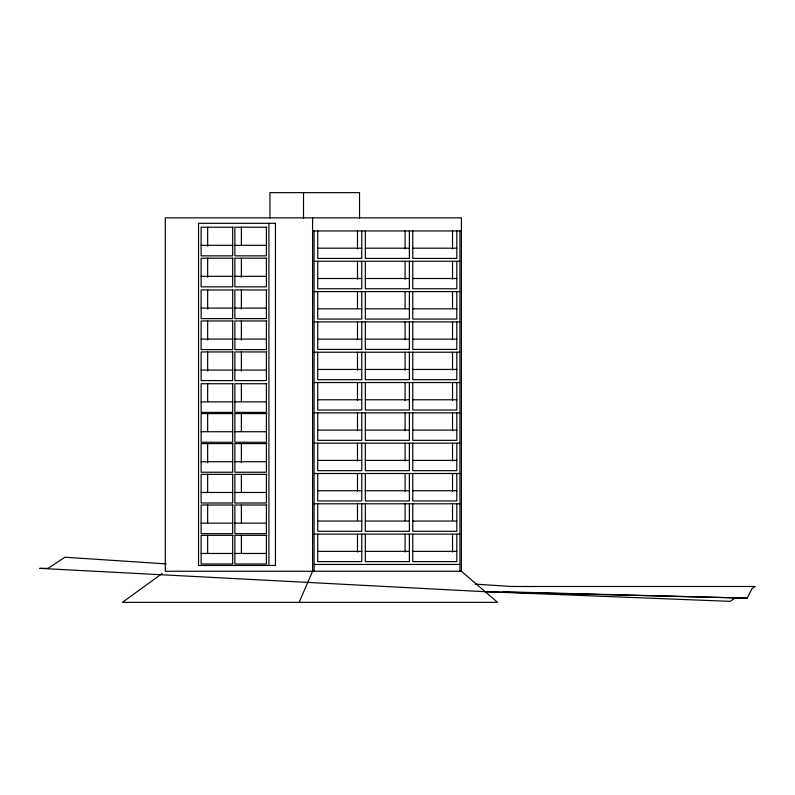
<?xml version="1.0" encoding="UTF-8"?>
<svg xmlns="http://www.w3.org/2000/svg" width="795" height="795" viewBox="0 0 795 795"><rect width="100%" height="100%" fill="white"/><g stroke="black" fill="none" stroke-linecap="round" stroke-linejoin="round"><path stroke-width="1.19" d="M299.139 602.352L312.584 571.247L312.584 217.85M486.152 591.758L747.171 598.148L752.07 588.568L755.25 586.491L511.314 586.491L475.41 584.136M162.309 573.414L122.43 602.352L497.581 602.352L461.398 571.247L165.3 571.247L165.3 217.85L461.398 217.85L461.398 571.247M734.987 598.148L730.088 601.348L482.943 591.599L39.75 568.375L47.929 568.375L64.971 557.245L166.225 563.884M233.124 227.201L201.125 227.201L201.125 255.851L232.667 255.851L232.667 227.201M266.862 227.201L234.863 227.201L234.863 255.851L266.404 255.851L266.404 227.201M312.584 230.957L461.398 230.957M201.125 245.327L232.667 245.327M234.863 245.327L266.862 245.327M317.722 248.189L361.775 248.189M365.332 248.189L409.385 248.189M412.764 248.189L456.807 248.189M233.124 258.196L201.125 258.196L201.125 286.846L232.667 286.846L232.667 258.196M266.862 258.196L234.863 258.196L234.863 286.846L266.404 286.846L266.404 258.196M314.075 261.277L459.917 261.277M201.125 276.322L232.667 276.322M234.863 276.322L266.404 276.322M317.722 278.508L361.775 278.508M365.332 278.508L409.385 278.508M412.764 278.508L456.807 278.508M233.124 289.966L201.125 289.966L201.125 318.616L232.667 318.616L232.667 289.966M266.862 289.966L234.863 289.966L234.863 318.616L266.404 318.616L266.404 289.966M314.075 291.586L459.917 291.586M201.125 308.092L232.667 308.092M234.863 308.092L266.404 308.092M317.722 308.828L361.775 308.828M365.332 308.828L409.385 308.828M412.764 308.828L456.807 308.828M233.124 320.961L201.125 320.961L201.125 349.611L232.667 349.611L232.667 320.961M266.862 320.961L234.863 320.961L234.863 349.611L266.404 349.611L266.404 320.961M314.075 321.905L459.917 321.905M201.125 339.087L232.667 339.087M234.863 339.087L266.404 339.087M317.722 339.137L361.775 339.137M365.332 339.137L409.385 339.137M412.764 339.137L456.807 339.137M233.124 351.947L201.125 351.947L201.125 380.596L232.667 380.596L232.667 351.947M266.862 351.947L234.863 351.947L234.863 380.596L266.404 380.596L266.404 351.947M314.075 352.225L459.917 352.225M317.722 369.456L361.775 369.456M365.332 369.456L409.385 369.456M412.764 369.456L456.807 369.456M201.125 370.082L232.667 370.082M234.863 370.082L266.404 370.082M314.075 382.534L459.917 382.534M233.124 383.727L201.125 383.727L201.125 412.376L232.667 412.376L232.667 383.727M266.862 383.727L234.863 383.727L234.863 412.376L266.404 412.376L266.404 383.727M317.722 399.776L361.775 399.776M365.332 399.776L409.385 399.776M412.764 399.776L456.807 399.776M201.125 401.853L232.667 401.853M234.863 401.853L266.404 401.853M314.075 412.853L459.917 412.853M233.124 413.599L201.125 413.599L201.125 442.249L232.667 442.249L232.667 413.599M266.862 413.599L234.863 413.599L234.863 442.249L266.404 442.249L266.404 413.599M317.722 430.095L361.775 430.095M365.332 430.095L409.385 430.095M412.764 430.095L456.807 430.095M201.125 431.725L232.667 431.725M234.863 431.725L266.404 431.725M314.075 443.173L459.917 443.173M233.124 443.59L201.125 443.59L201.125 472.24L232.667 472.24L232.667 443.59M266.862 443.59L234.863 443.59L234.863 472.24L266.404 472.24L266.404 443.59M317.722 460.404L361.775 460.404M365.332 460.404L409.385 460.404M412.764 460.404L456.807 460.404M201.125 461.716L232.667 461.716M234.863 461.716L266.404 461.716M314.075 473.492L459.917 473.492M233.124 474.357L201.125 474.357L201.125 503.006L232.667 503.006L232.667 474.357M266.862 474.357L234.863 474.357L234.863 503.006L266.404 503.006L266.404 474.357M317.722 490.724L361.775 490.724M365.332 490.724L409.385 490.724M412.764 490.724L456.807 490.724M201.125 492.483L232.667 492.483M234.863 492.483L266.404 492.483M314.075 503.801L459.917 503.801M233.124 505.014L201.125 505.014L201.125 533.664L232.667 533.664L232.667 505.014M266.862 505.014L234.863 505.014L234.863 533.664L266.404 533.664L266.404 505.014M317.722 521.043L361.775 521.043M365.332 521.043L409.385 521.043M412.764 521.043L456.807 521.043M201.125 523.14L232.667 523.14M234.863 523.14L266.404 523.14M314.075 534.121L459.917 534.121M233.124 535.343L201.125 535.343L201.125 563.993L232.667 563.993L232.667 535.343M266.862 535.343L234.863 535.343L234.863 563.993L266.404 563.993L266.404 535.343M317.722 551.362L361.775 551.362M365.332 551.362L409.385 551.362M412.764 551.362L456.807 551.362M201.125 553.469L232.667 553.469M234.863 553.469L266.404 553.469M314.075 564.44L459.917 564.44M503.235 591.758L747.171 598.148M459.917 230.957L459.917 571.247M456.807 230.957L456.807 258.435L412.764 258.435L412.764 230.957M456.807 261.277L456.807 288.754L412.764 288.754L412.764 261.277M456.807 291.586L456.807 319.073L412.764 319.073L412.764 291.586M456.807 321.905L456.807 349.393L412.764 349.393L412.764 321.905M456.807 352.225L456.807 379.702L412.764 379.702L412.764 352.225M456.807 382.534L456.807 410.021L412.764 410.021L412.764 382.534M456.807 412.853L456.807 440.341L412.764 440.341L412.764 412.853M456.807 443.173L456.807 470.66L412.764 470.66L412.764 443.173M456.807 473.492L456.807 500.969L412.764 500.969L412.764 473.492M456.807 503.801L456.807 531.289L412.764 531.289L412.764 503.801M456.807 534.121L456.807 561.608L412.764 561.608L412.764 534.121M452.534 230.957L452.534 248.875M452.534 261.277L452.534 279.194M452.534 291.586L452.534 308.321M452.534 321.905L452.534 339.833M452.534 352.225L452.534 370.142M452.534 382.534L452.534 400.461M452.534 412.853L452.534 430.781M452.534 443.173L452.534 461.1M452.534 473.492L452.534 491.409M452.534 503.801L452.534 520.536M452.534 534.121L452.534 552.048M409.385 230.957L409.385 258.435L365.332 258.435L365.332 230.957M409.385 261.277L409.385 288.754L365.332 288.754L365.332 261.277M409.385 291.586L409.385 319.073L365.332 319.073L365.332 291.586M409.385 321.905L409.385 349.393L365.332 349.393L365.332 321.905M409.385 352.225L409.385 379.702L365.332 379.702L365.332 352.225M409.385 382.534L409.385 410.021L365.332 410.021L365.332 382.534M409.385 412.853L409.385 440.341L365.332 440.341L365.332 412.853M409.385 443.173L409.385 470.66L365.332 470.66L365.332 443.173M409.385 473.492L409.385 500.969L365.332 500.969L365.332 473.492M409.385 503.801L409.385 531.289L365.332 531.289L365.332 503.801M409.385 534.121L409.385 561.608L365.332 561.608L365.332 534.121M405.102 230.957L405.102 248.875M405.102 261.277L405.102 279.194M405.102 291.586L405.102 308.321M405.102 321.905L405.102 339.833M405.102 352.225L405.102 370.142M405.102 382.534L405.102 400.461M405.102 412.853L405.102 430.781M405.102 443.173L405.102 461.1M405.102 473.492L405.102 491.409M405.102 503.801L405.102 520.536M405.102 534.121L405.102 552.048M361.775 230.957L361.775 258.435L317.722 258.435L317.722 230.957M361.775 261.277L361.775 288.754L317.722 288.754L317.722 261.277M361.775 291.586L361.775 319.073L317.722 319.073L317.722 291.586M361.775 321.905L361.775 349.393L317.722 349.393L317.722 321.905M361.775 352.225L361.775 379.702L317.722 379.702L317.722 352.225M361.775 382.534L361.775 410.021L317.722 410.021L317.722 382.534M361.775 412.853L361.775 440.341L317.722 440.341L317.722 412.853M361.775 443.173L361.775 470.66L317.722 470.66L317.722 443.173M361.775 473.492L361.775 500.969L317.722 500.969L317.722 473.492M361.775 503.801L361.775 531.289L317.722 531.289L317.722 503.801M361.775 534.121L361.775 561.608L317.722 561.608L317.722 534.121M359.539 218.118L359.539 192.648L269.952 192.648L269.952 218.118M357.492 230.957L357.492 248.875M357.492 261.277L357.492 279.194M357.492 291.586L357.492 308.321M357.492 321.905L357.492 339.833M357.492 352.225L357.492 370.142M357.492 382.534L357.492 400.461M357.492 412.853L357.492 430.781M357.492 443.173L357.492 461.1M357.492 473.492L357.492 491.409M357.492 503.801L357.492 520.536M357.492 534.121L357.492 552.048M314.075 230.957L314.075 571.247M303.511 192.648L303.511 218.118M268.939 223.316L268.939 565.454M241.392 227.201L241.392 245.327M241.392 258.196L241.392 277.296M241.392 289.966L241.392 309.066M241.392 320.961L241.392 340.061M241.392 351.947L241.392 371.046M241.392 383.727L241.392 401.634M241.392 413.599L241.392 431.506M241.392 443.59L241.392 462.69M241.392 474.357L241.392 492.264M241.392 505.014L241.392 522.921M241.392 535.343L241.392 553.24M207.654 227.201L207.654 246.301M207.654 258.196L207.654 277.296M207.654 289.966L207.654 309.066M207.654 320.961L207.654 340.061M207.654 351.947L207.654 371.046M207.654 383.727L207.654 401.634M207.654 413.599L207.654 431.506M207.654 443.59L207.654 462.69M207.654 474.357L207.654 492.264M207.654 505.014L207.654 522.921M207.654 535.343L207.654 553.24M275.458 223.316L198.531 223.316L198.531 565.454L275.458 565.454L275.458 223.316"/></g></svg>
